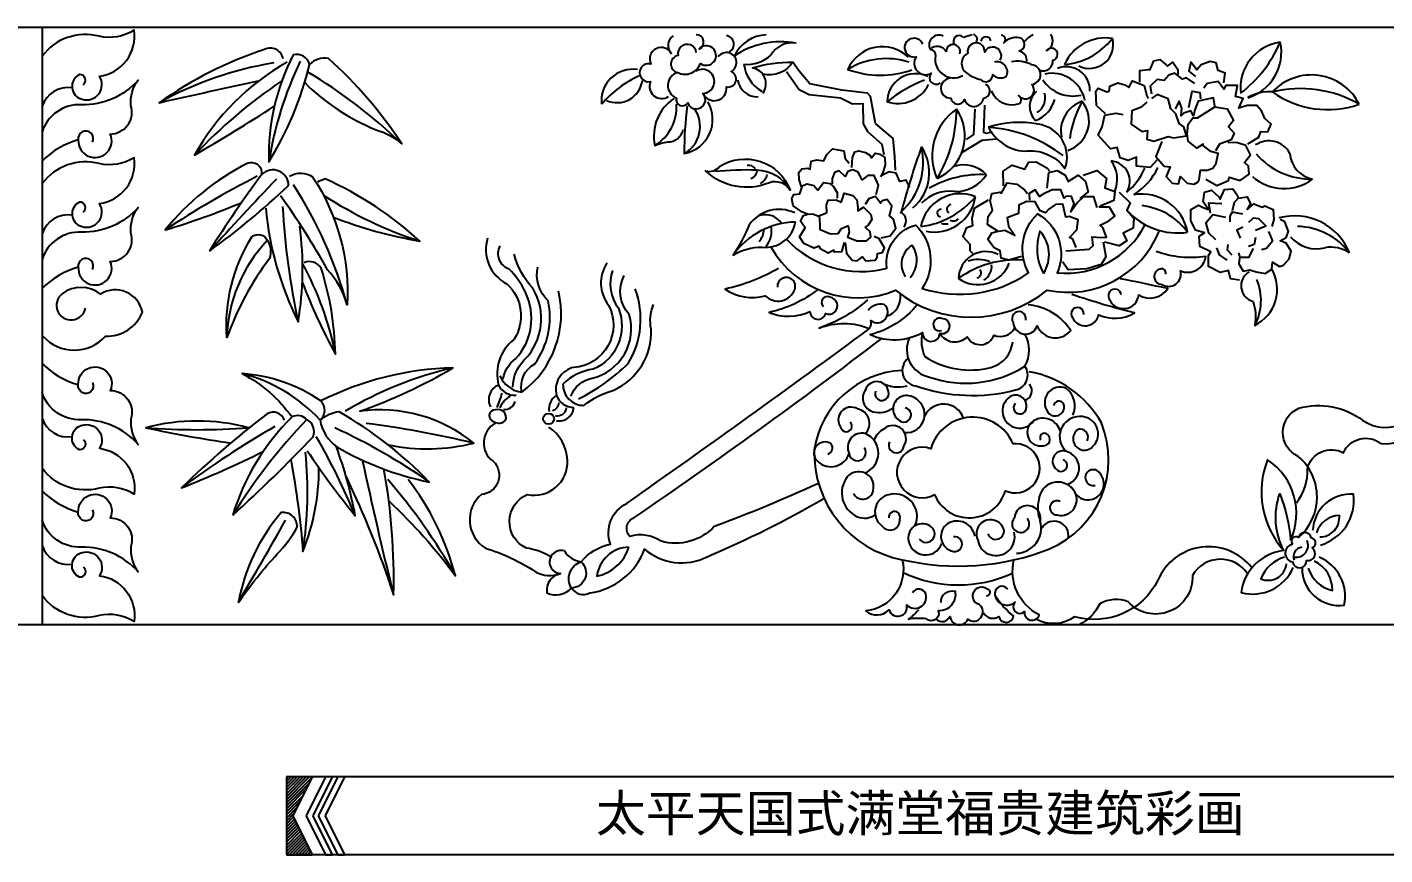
# Model space of a CAD drawing. Extents: x -66030 to 95157, y -13132 to 45879.
# Drawn here: x -44760 to -43625, y 3252 to 3944 of the extents above; entities that cross this region are included whole.
import ezdxf

# ---------------------------------------------------------------- set-up
doc = ezdxf.new("R2010")
doc.units = 0
doc.header["$LTSCALE"] = 100
doc.header["$MEASUREMENT"] = 0
for name, color, linetype in [('3', 11, 'CONTINUOUS'), ('4', 121, 'CONTINUOUS'), ('BH', 21, 'CONTINUOUS'), ('TEXT', 105, 'CONTINUOUS')]:
    doc.layers.add(name, color=color, linetype=linetype)
doc.styles.add('HZ', font='simhei.ttf')

# ---------------------------------------------------------------- blocks, each defined once
blk = doc.blocks.new('A$C7DDB2661')
at = {"layer": '3'}
blk.add_line((455.1, 500), (455.1, 0), dxfattribs=at)
for points in [[(489.5, 451.7, 0.726439), (486.5, 460.3, 0.713328), (488.5, 439.7, 0.694174), (503.1, 459, 0.420898), (532, 497.4, -0.19485), (502.8, 492.4, 0.306131), (455.1, 475.7)], [(1191.6, 485.8, 2.190921), (1186.2, 475.2, 0.798159), (1198.6, 461.4, 0.905235), (1206.1, 453.3, 0.905235)], [(1208.8, 492.4, 0.717922), (1197.7, 481.5, -0.408338), (1202.2, 476.1, 0.634697), (1225.1, 459.6, 0.634697)], [(1289.4, 464.1, 0.559477), (1300.5, 472.4, 1.424688), (1295.2, 480.4, 0.473973), (1298.6, 494.2)], [(656.7, 473.5, 0.499353), (641, 481.3, 0.073608), (553, 436.8, -0.003722), (636.1, 455)], [(981.5, 477.7, 0.991797), (964.2, 469.1, 1.260883), (963.8, 454.5, 0.745141), (979.1, 442.1)], [(1002.2, 478.7, 1.062642), (987, 476.3, 0.830239), (986.7, 462.1, 0.452607), (1005.7, 469.7, 2.316766), (1004.3, 481.5)], [(1007.8, 444.5, 0.853288), (1027.5, 450, 0.905392), (1031.3, 462.8, 1.259553), (1020.6, 475.3)], [(1179.6, 474.9, 0.523546), (1129, 464.7, 0.178467), (1182.6, 464.4, 0.178467)], [(1256.4, 472.5, 1.041138), (1243.4, 479.1, 1.168701), (1229.3, 478.2, 0.608121), (1229.3, 461.1, 0.126971), (1239.8, 456.3, 0.717998), (1250.1, 460.5, 0.349564), (1261.5, 458.7, 0.656005), (1251.6, 470.7)], [(660.1, 470.8, 0.138438), (582.6, 393, 0.011795), (649.2, 433.8, 0.011795)], [(674.7, 453.6, 0.098389), (734.6, 414, -0.11516), (755.9, 402.4, 0.066097), (694.5, 473.8, 0.266978), (678.8, 468.6)], [(1058, 444.8, 0.549978), (1049.3, 465.9, -0.076478), (1082.9, 470.8, -0.330823), (1058, 460.8)], [(1248.9, 446.6, 0.392592), (1272.4, 436.1, 0.5414), (1271.8, 442.7, 1.016888), (1282.9, 452.1, 0.903198), (1282.6, 468.6, 0.168811), (1265.7, 471)], [(497.3, 403.9, 1.386306), (485.4, 405.7, 1.274925), (512.1, 410.6, 0.507448), (529.4, 434.5, -0.186864), (535.5, 455.7, -0.220476), (487.9, 435.1, 0.341415), (455.1, 412.2)], [(986.7, 462.1, 0.721015), (985.6, 440.7, 0.866774), (995, 436.6, 1.221962), (1007.8, 444.5, 1.291451), (1001.9, 463.2, 1.291451)], [(1195.9, 458.7, 0.54812), (1161.8, 437.6, 0.375635), (1196.5, 452.1, 0.375635)], [(1214.8, 457.2, 0.992585), (1215.1, 440.6, 0.756719), (1226.6, 439.4, 0.794956), (1242.5, 440.6, 0.769772), (1244, 452.1, 0.769772)], [(983.5, 440.3, 0.309875), (967.6, 400.9, -0.078515), (978.4, 404, 0.36468), (991.2, 414.4, 0.36468)], [(994.6, 434.1, 0.034497), (992.2, 394.3, 0.521379), (1011.9, 437.6, 0.521379)], [(489.5, 345.1, 0.726439), (486.5, 353.7, 0.713328), (488.5, 333.1, 0.694174), (503.1, 352.4, 0.420898), (532, 390.8, -0.19485), (502.8, 385.8, 0.306131), (455.1, 369.1)], [(639, 377, 0.565943), (626.6, 385.9, 0.106446), (558.1, 330.3, 0.027996), (622.1, 353.4)], [(1017.8, 379.4, -0.035418), (1052.8, 380.6, -0.263352), (1080.6, 363.6, 0.36157), (1063.4, 369.8, -0.29953), (1009.9, 379.9, 0.319843), (1021.5, 383.3, -0.480383), (1080.6, 363.6)], [(662.1, 375.2, -0.301914), (681.3, 374.8, -0.163572), (710.2, 267.7, 0.125732), (693.7, 297, 0.031444), (654.6, 358.8)], [(698.7, 341.1, 0.053122), (771.1, 321, 0.079283), (691.9, 373, 0.023048), (685.3, 370.3)], [(497.3, 297.3, 1.386306), (485.4, 299.1, 1.274925), (512.1, 304, 0.507448), (529.4, 327.9, -0.186864), (535.5, 349.1, -0.220476), (487.9, 328.5, 0.341415), (455.1, 305.6)], [(642.1, 348.5, 0.093315), (669.3, 253.5, 0.074282), (670.6, 333.4)], [(1084.5, 344.6, 0.357664), (1046.4, 334.7, -0.050609), (1033, 309.2, -0.146536), (1057.3, 315.9, 0.405055), (1085.1, 337, 0.405055)], [(1077.6, 322.6, 0.275954), (1161.5, 298.3, -0.379436), (1185.7, 334.4, -0.357609), (1191.2, 281.4, 0.234386), (1280.1, 294.4, -0.337287), (1287.6, 343.9, -0.38227), (1304.1, 294.4, 0.308775), (1377.6, 334.9)], [(1064.6, 316.1, 0.37905), (1168.9, 279.8, 0.355745), (1295.7, 280, 0.366612), (1389.6, 329.9, 0.366612)], [(827.7, 323.4, 0.36441), (843.7, 285.3, -0.36724), (849.8, 238.8, 0.298121), (836.8, 200.6, 0.431706), (830, 182.3)], [(840.7, 205.8, -0.195056), (851, 222.4, 0.311716), (859.3, 278.2, 0.084869), (845.6, 297.6, -0.455745), (838.2, 317)], [(848.9, 198.8, -0.202719), (858.4, 221.5, 0.342616), (865.5, 281.5, -0.117671), (849.8, 310)], [(1181.2, 290.4, 0.350004), (1182.7, 317.4, 0.440758), (1177.2, 291.4)], [(1394.7, 293.3, 0.596024), (1390.1, 297.6, 0.890072), (1391.6, 284.8, 0.698208), (1407.1, 296.1, 0.495059), (1428.4, 308.2, -0.129236), (1386.8, 312.4)], [(672.7, 286.5, 0.033032), (700.4, 226.4, 0.072842), (688.4, 298.4, 0.386363), (674.2, 302.8)], [(837.8, 208.3, 0.261467), (856.4, 194.6, -0.338762), (867.1, 218.2, 0.211992), (878.3, 271.1, -0.26242), (869.6, 299.3)], [(927.6, 302.6, 0.3262), (928.8, 267.4, -0.541214), (899.8, 215.3, 0.431337), (885.3, 191.8, 0.307859), (879.1, 178.5)], [(932.1, 296.4, 0.250846), (937.1, 264.9, -0.404509), (916, 213.7, 0.17166), (890.7, 201.3)], [(1071.1, 298, -0.071213), (1026.3, 280.8, 0.223988), (1059.9, 275.3, 0.546342), (1084.5, 280.4, 1.270198), (1070.1, 282.4)], [(1464.6, 295.4, 0.663012), (1467.8, 270.5, -0.123944), (1469.4, 250.5, 0.435361), (1483.5, 297.5, 0.435361)], [(897.3, 191.3, -0.258219), (915.1, 206.2, 0.426979), (946.2, 259.6, -0.321318), (942, 292.2)], [(1357.6, 276, 1.177524), (1347.3, 273, 0.800769), (1372.2, 276, 0.405677), (1396.5, 281.2, 0.009968), (1356.7, 289.4, 0.009968)], [(455.8, 241.5, 0.450674), (508.1, 241.5, 0.320447), (539, 261.6, 0.523933), (503.9, 276.6, 0.343153), (471.9, 276.9, 1.440465), (491.4, 264.9)], [(856.4, 194.6, 0.298999), (887, 279)], [(903.6, 188.9, 0.079725), (945.3, 218.6, 0.22889), (951.1, 281.1)], [(1104, 280.4, -0.109711), (1063.1, 261.3, 0.214533), (1097.3, 262.2, 0.870857), (1110.4, 260.3, 1.154976), (1113.9, 274, 0.888997), (1108.5, 266.4)], [(1326.2, 259.7, 1.468855), (1316.9, 257, 0.736459), (1338.7, 259.4, 0.252689), (1368.6, 260.9, -0.022346), (1316.3, 276.4)], [(890.7, 201.3, 0.423266), (908.1, 183.5, -0.09788), (933.3, 196.3, 0.304245), (964.4, 247.2, -0.147269), (966.5, 267.8)], [(1145.5, 271.8, -0.100083), (1104.9, 248.2, -0.192313), (1147.2, 247.8, 0.22318), (1148.1, 254.6, 0.989413), (1159.3, 268, 0.294226), (1145.9, 262.9)], [(1187.2, 268, -0.16214), (1147.7, 242.7, 0.23415), (1191.4, 244.5, 0.993756), (1205.9, 244, 1.172179), (1208.3, 255.9, 1.518435), (1207.3, 246.1)], [(1277.8, 254.9, 1.531513), (1267.3, 252.8, 0.824288), (1287.3, 250.1, 0.572667), (1315.4, 246.3, 0.22934), (1279.9, 267.7, 0.22934)], [(905.9, 52.7, -0.171232), (930.4, 67.4, -0.382306), (944.3, 101.7, 0.005916), (1147.2, 247.8, 0.005649)], [(1103.9, 118, -0.017331), (1017.3, 82.1, -0.274809), (972.8, 69.8, 0.223052), (946.7, 73.9, -0.537071), (950, 89.4, 0.013985), (1157.3, 239.5, 0.013094)], [(1180.4, 240.1, 0.486086), (1197.3, 207.2, 0.228243), (1277.1, 216.3, 0.263407), (1277.1, 243.2)], [(1191.4, 244.5, 0.165288), (1193.3, 224.3, 0.207767), (1248.6, 215.2, 0.309376), (1266.9, 236.8)], [(1205.9, 244, 0.496385), (1228.8, 240.9, 0.65414), (1251.2, 242.4, 0.407769), (1268.6, 248.5, 0.366652)], [(1179.5, 222.9, 0.672114), (1185.9, 199.8, 0.147876), (1269.1, 196.4, 0.541661), (1277.1, 216.3, 0.541661)], [(497.3, 202.7, -1.386306), (485.4, 200.9, -1.274925), (512.1, 196, -0.507448), (529.4, 172.1, 0.186864), (535.5, 150.9, 0.220476), (487.9, 171.5, -0.341415), (455.1, 194.4)], [(687.6, 171.2, 0.443674), (688.2, 187.2, 0.135044), (622.5, 210.1, -0.117413), (664.1, 173.8)], [(744.7, 150.4, 0.111489), (816.3, 152, 0.20618), (720.7, 178.6, 0.046817), (798.7, 214.9, 0.110542), (688.2, 187.2)], [(1174.4, 212.8, 0.3589), (1100.9, 146.2, 0.368035), (1174.4, 54.4, 0.152508), (1297.6, 63.5, 0.410628), (1341, 169, 0.224623), (1280.5, 211.7)], [(1152.1, 195.3, 1.199751), (1163.1, 193.3, 0.858497), (1143.6, 196.5, 0.509913), (1150.1, 178.2, 0.239347), (1166.8, 181.5, 0.239347)], [(1317.1, 175.3, 0.352635), (1311.4, 198, 0.703633), (1295.2, 179.7, 1.01931), (1309.4, 185, 0.647928), (1300.9, 183.4, 0.647928)], [(1505.9, 73, 0.461086), (1505.6, 140.8, -0.648714), (1506.1, 181.1, -0.233389), (1559.7, 170.9, 0.605666), (1612.3, 199)], [(1504.1, 102.1, 0.182815), (1513.3, 130.6, -0.492401), (1543.4, 143.9, -0.488035), (1575, 151.5, 0.456509), (1620.5, 197.9, 0.456509)], [(1143.6, 159.9, 0.595433), (1137, 180.6, 0.824111), (1123.2, 164.8, 1.308832), (1130.9, 169.6)], [(1176.5, 160.7, 0.83887), (1184.3, 190, 1.025042), (1172.5, 170.5, 1.220727), (1177, 181.5)], [(1268.8, 185, 1.337191), (1278.2, 181, 0.66528), (1264.4, 190.7, 1.200048), (1284.6, 170.8, 1.200048)], [(627.8, 164.8, 0.130922), (541.9, 164.8, 0.015865), (612.9, 152)], [(657.7, 171.2, 0.47768), (643.3, 176.5, 0.02941), (571.8, 114.6, 0.021288), (640.1, 145)], [(1306.5, 162.3, 0.476817), (1284.6, 170.8, 0.853162), (1292.7, 149.8, 0.96447), (1293.2, 160.3, 0.580669), (1290.3, 154.6)], [(1329.2, 153.8, 0.631097), (1321.5, 163.5, 1.116365), (1333.7, 149, 0.706487), (1322.8, 174.1, 0.69497), (1311.8, 144.9, 0.69497)], [(489.5, 154.9, -0.726439), (486.5, 146.3, -0.713328), (488.5, 166.9, -0.694174), (503.1, 147.6, -0.420898), (532, 109.2, 0.19485), (502.8, 114.2, -0.306131), (455.1, 130.9)], [(834, 168.6, 0.550523), (832.3, 136.8, -0.650848), (822.5, 109, 0.506241), (825.8, 64.1, -0.070136), (867.5, 44.5, 0.235872), (888.7, 42.9, 0.398372), (877.3, 26.6, 0.328664), (897.7, 30.6, -0.475591), (905.9, 52.7, -0.67022), (897.7, 30.6, 0.384228), (913.2, 26.6, 0.276949), (959, 63.3, 0.30252), (1011.2, 56.8, 0.031805), (1108.8, 105.7)], [(880.5, 56.8, 0.101806), (860.1, 64.1, -0.64781), (860.9, 109, 0.497463), (894.4, 137.6, 0.243404), (878.9, 165.3)], [(1143.1, 126.9, 0.674432), (1143.6, 159.9, 0.64414), (1130.1, 143.2, 1.278951), (1142.7, 148.1, 1.278951)], [(1163.9, 153, 1.203594), (1175.7, 149.3, 0.877249), (1159.4, 164, 0.178876), (1150.9, 154.6)], [(676.9, 145.6, 0.024789), (717, 91.2, 0.043599), (701, 149.3, 0.043599)], [(1112.2, 142.8, 0.54459), (1115, 151.3, 0.962661), (1104, 136.3, 0.537974), (1130.1, 143.2, 0.537974)], [(663.2, 138.1, -0.025029), (673.2, 61.3, 0.097601), (686.6, 131.4, 0.094307)], [(1313.4, 117.8, 0.721343), (1311.8, 144.9, 0.908414), (1304.5, 129.1, 1.148012), (1309, 138)], [(709, 124.2, -0.033), (749, 25, 0.051321), (741, 130.1, 0.051321)], [(1133.6, 109.8, 0.778914), (1150.4, 113.9, 0.750635), (1128.4, 123.6, 0.489458), (1137.1, 90.4)], [(1319.5, 109.3, 1.012796), (1339.8, 126.7, 1.922456), (1335.7, 116.6, 1.922456)], [(745.3, 103.4, -0.043546), (800.8, 41, 0.097903), (761.3, 121.6, 0.097903)], [(1306.5, 103.2, 1.281466), (1304.1, 91.8, 0.715382), (1317.5, 112.9, 0.699371), (1288.7, 104.4, 0.161587), (1289.9, 86.6)], [(497.3, 96.1, -1.386306), (485.4, 94.3, -1.274925), (512.1, 89.4, -0.507448), (529.4, 65.5, 0.186864), (535.5, 44.3, 0.220476), (487.9, 64.9, -0.341415), (455.1, 87.8)], [(1185.1, 82.7, 0.666009), (1161.6, 108.3, 0.602911), (1157.5, 82.7, 0.783661), (1172.4, 88.4, 1.261618), (1163.2, 89.4)], [(1524.2, 66.6, 0.368479), (1551.9, 109.1, 0.427781), (1517.9, 79.1)], [(1270, 59.8, 0.489282), (1289.9, 86.6, 1.074577), (1268.4, 89.4, 2.277396), (1279, 89)], [(1523.6, 73.4, 0.444946), (1540, 91.5, 0.308761), (1520.8, 76.8)], [(1188.7, 71.5, 1.120268), (1198.9, 81.7, 0.670053), (1179.5, 71.5, 0.80473), (1207.6, 68)], [(1235.2, 74.1, 0.520212), (1212.7, 84.8, 0.676854), (1217.3, 61.3, 1.173921), (1217.3, 73.6)], [(1246.1, 76, 1.091746), (1258.7, 81.7, 0.973172), (1237.6, 70.8, 1.048009), (1268, 77.3)], [(1500.9, 67.3, 0.833354), (1500.8, 52.6, 0.936413), (1512.6, 53.7, 0.806099), (1517.4, 64.3, 0.772093), (1516.5, 72.6, 0.798157), (1505.9, 73, 0.89849), (1501.1, 67.4)], [(489.5, 48.3, -0.726439), (486.5, 39.7, -0.713328), (488.5, 60.3, -0.694174), (503.1, 41, -0.420898), (532, 2.6, 0.19485), (502.8, 7.6, -0.306131), (455.1, 24.3)], [(1467, 47.4, 0.573413), (1388.3, 37.2, -0.360839), (1318.6, 6.7, -0.303355), (1285.8, 5)], [(1493.6, 62.1, 0.344007), (1457.9, 27, 0.376401), (1501.5, 48, 0.376401)], [(1174.4, 54.4, -0.45594), (1144, 11.5, 0.385428), (1163.4, 12.4, 0.964253), (1178.2, 16.5, 0.765213), (1194.3, 25.5, 0.64216), (1183.1, 26.8)], [(1262.7, 29.7, 0.816437), (1252, 24.7, 0.58043), (1268.9, 18.9, 1), (1276.7, 11.1, 0.939637), (1289.1, 8.2, -0.347648), (1267.9, 54.3)], [(1463.3, 42.5, 0.558361), (1417.2, 41.2, -0.702978), (1363.4, 19.1, 0.234672), (1339.6, 17.4, -0.170009), (1322.5, 0, -0.170009)], [(1494.2, 56.5, 0.229568), (1474.3, 38.4, 0.503239), (1495.8, 50.8, 0.503239)], [(1508.9, 47.4, 0.458636), (1544, 16.3, 0.363821), (1523, 56.5, 0.363821)], [(1514, 47.4, 0.273498), (1534.3, 28.7, 0.290356), (1519.1, 53.1)], [(1207, 18.5, -0.527116), (1218.6, 28, -0.482374), (1204.6, 11.5, -0.794312), (1194.7, 4.9, 0.081928), (1179.8, 4.5, 0.062643), (1188.1, 12.8, 0.062643)], [(1202.9, 4.5, 0.507404), (1214.5, 7, 0.777208), (1229.3, 4.5, 0.997525), (1238.8, 16.9, -1.197081), (1245.4, 30.1, -0.855133), (1244.6, 23.9)], [(1242.5, 9.9, 0.45306), (1255.3, 7, 0.853079), (1267.6, 7.4, -0.097557), (1252, 24.7)]]:
    blk.add_lwpolyline(points, format="xyb", dxfattribs=at)
for points in [[(665, 476.8, 0.124779), (644.7, 387.4, 0.079095), (678.8, 468.6, 0.423246)], [(1246.6, 416.2, 0.259079), (1276.5, 396.2, -0.279435), (1310.5, 381.8, 0.487081), (1288, 418.7, 0.131591)], [(595, 312.6, 0.033155), (661.3, 367.6, 0.647952), (639, 377, 0.018278)], [(1292.6, 293.9, 0.341802), (1289.6, 329.4, 0.212798)], [(645.3, 306.4, 0.078235), (609.7, 240.2, -0.160215), (630.6, 324.6, -0.512132), (643.5, 321.5, -0.227018)], [(614.5, 91.7, 0.020539), (681.7, 157.3, 0.389716), (676.4, 171.7, 0.344764), (664.1, 173.8, 0.124287)], [(701.5, 148.8, 0.081528), (778.9, 119.4, 0.071248), (703.6, 178.1, 0.140746), (687.6, 171.2, 0.194494)], [(833.2, 169.8, 0.359745), (842.7, 171.1, 0.612736), (834.4, 179.8, 0.95528)], [(1201.5, 108.9, 0.710169), (1260.7, 112.1, 1.287907), (1267.2, 151.4, 0.703491), (1198.3, 147.3, 1.554165)], [(1499.2, 70.6, 0.370971), (1480, 137.9, 0.285683), (1493.6, 62.1, -0.208591), (1490.2, 109.6, -0.077938)], [(619.3, 18.6, -0.033871), (651.8, 59.2, 0.063665), (668.4, 81.6, 0.472806), (655.1, 93.8, 0.133988)]]:
    blk.add_lwpolyline(points, format="xyb", close=True, dxfattribs=at)
for points in [[(1168.8, 380.3), (1168.2, 391.8), (1167, 406.9), (1152.1, 419.5), (1147.8, 441.9), (1145.3, 444.7), (1123.8, 447.3), (1097.1, 452.7), (1088.3, 463.3), (1082.9, 470.8)], [(1373.1, 453.9), (1373.1, 463.7), (1380.1, 464.7), (1381.7, 464.7), (1385, 471.8), (1389.9, 472.9), (1395.3, 468.5), (1396.4, 467.4), (1400.7, 470.7), (1405, 464.7), (1405, 460.4)], [(1443.4, 453.4), (1444.5, 461.5), (1438.6, 463.7), (1437, 470.2), (1432.1, 471.2), (1424.5, 468.5), (1420.7, 464.2), (1415.8, 470.7), (1414.2, 463.1), (1419.6, 458.8)], [(1077.6, 463), (1088.3, 447.9), (1096.6, 443.6), (1122.9, 441), (1132.9, 435.8), (1141.5, 436.1), (1141.8, 419), (1145.5, 412.7), (1157.3, 402.1), (1159, 393.5)], [(1344.4, 427.4), (1336.8, 434.5), (1336.3, 446.4), (1338.4, 449.1), (1345.5, 445.8), (1347.6, 446.4), (1348.2, 450.7), (1354.7, 453.4), (1360.6, 451.8), (1363.9, 449.6), (1367.1, 455), (1376.9, 451.2), (1379, 442.6), (1380.1, 440.4)], [(1419.1, 452.8), (1412.1, 457.7), (1408.8, 456.6), (1402.3, 461.5), (1397.4, 459.9), (1393.6, 455.5), (1387.7, 456.1), (1381.7, 450.7), (1382.8, 444.2)], [(1463.5, 402.5), (1472.7, 408), (1474.3, 412.8), (1480.3, 412.3), (1483, 418.8), (1477.6, 423.6), (1474.8, 430.1), (1471.1, 434.5), (1462.9, 434.5), (1455.9, 432.3), (1459.7, 440.4), (1453.2, 442), (1454.8, 451.2), (1445.1, 451.2), (1443.4, 448), (1438.6, 454.5), (1429.4, 452.8), (1426.7, 449.1)], [(1379, 437.2), (1373.6, 432.8), (1366.6, 430.1), (1366, 418.8), (1374.7, 412.8), (1379.6, 413.4), (1379, 406.3), (1385, 404.7), (1396.9, 408.5), (1401.2, 407.4), (1412.1, 409), (1409.9, 416.6), (1406.1, 419.3), (1403.4, 427.4), (1399.1, 431.7), (1396.9, 439.9), (1387.7, 443.6), (1382.8, 440.4)], [(1414.2, 432.8), (1416.9, 446.4), (1423.4, 445.3), (1424, 439.9)], [(1243.3, 434.6), (1242.5, 412.1), (1245, 411.3), (1249.9, 412.5)], [(1391.5, 404.2), (1386.6, 391.7), (1393.6, 383.6), (1398.5, 383.1), (1395.3, 375), (1400.1, 369.6), (1405.6, 369), (1407.2, 375), (1412.6, 369.6), (1418.5, 368.5), (1421.8, 370.6), (1422.9, 372.3), (1424, 380.4), (1429.4, 380.4), (1434.2, 382), (1437, 386.3), (1438.6, 394.4), (1432.6, 396.1), (1426.1, 400.9), (1426.1, 402), (1420.7, 398.8), (1413.7, 404.7), (1412.6, 410.7), (1413.7, 418.8), (1417.5, 424.2), (1421.3, 424.2), (1435.9, 433.4), (1446.2, 431.7), (1451.6, 422), (1447.2, 416.6), (1452.1, 411.2), (1449.4, 405.8), (1439.7, 402), (1436.4, 396.6)], [(1435.9, 433.9), (1434.8, 440.9), (1421.8, 438.2), (1419.1, 430.7), (1418, 425.8), (1415.8, 430.1), (1409.9, 428), (1407.7, 425.8), (1408.3, 432.3), (1406.1, 438.2), (1402.8, 431.7)], [(1228.2, 406), (1234.3, 410.1), (1235.5, 431.4)], [(1387.7, 389), (1381.7, 382.5), (1370.4, 383.6), (1370.4, 391.2), (1363.3, 388.5), (1356.8, 390.6), (1354.1, 399.3), (1348.7, 398.2), (1338.4, 409.6), (1341.7, 416.6), (1343.8, 426.3), (1353, 428), (1359, 426.9)], [(1090.2, 366.3), (1088.3, 372.5), (1088, 378.3), (1090.5, 381.4), (1095.5, 381.9), (1097.5, 381.1), (1098.3, 387.8), (1103.1, 388.9), (1108.9, 388.1), (1111.4, 393.4), (1116.2, 398.1), (1125.7, 396.4), (1126.8, 390), (1130.1, 386.1)], [(1253.2, 406.4), (1240.9, 405.2), (1224.1, 394.9)], [(1428.3, 372.8), (1437.5, 367.4), (1447.2, 371.7), (1447.8, 374.4), (1457, 371.7), (1464.6, 377.1), (1464, 383.6), (1460.8, 386.9), (1465.6, 393.3), (1461.9, 400.9), (1454.8, 403.1), (1446.7, 403.6)], [(1132.4, 382.5), (1132.9, 390.9), (1134.9, 395.6), (1138.2, 396.4), (1143.8, 395), (1147.4, 392.8), (1148.8, 390.6), (1151.9, 394.5), (1155.8, 393.6), (1160, 390.9), (1160.2, 384.4), (1158.3, 378.3), (1156.3, 374.7)], [(1259.2, 367.3), (1258.8, 379.4), (1266.4, 384.6), (1277.1, 381.1), (1280.2, 387), (1286.4, 387.3), (1295.4, 382.2), (1297.5, 379.7)], [(1152.7, 359.9), (1154.7, 367.7), (1151, 375.8), (1145.7, 375.8), (1141, 372.2), (1137.7, 378.6), (1133.2, 380.5), (1129, 379.1), (1126.8, 375), (1121.8, 379.7), (1117.9, 378.3), (1115.9, 373.3), (1115.9, 368.8)], [(1180.9, 365.8), (1177.8, 371.9), (1172.5, 370.8), (1169.5, 377.8), (1163.6, 378.9), (1156.9, 375.5)], [(1295.7, 365.3), (1297.1, 378.4), (1304, 380.1), (1310.6, 376.3), (1313.3, 370.8), (1321.6, 376.3), (1327.8, 370.8), (1329.9, 362.2), (1323, 356.7)], [(1325.7, 376.3), (1337.1, 380.1), (1345.4, 373.5), (1344, 365.6), (1352.3, 362.5), (1351.3, 354.9), (1339.9, 350.1)], [(1125.9, 319.8), (1123.7, 312), (1117.9, 311.7), (1117.3, 313.4), (1112.6, 310.9), (1106.4, 314.2), (1105, 316.7), (1100.6, 315.1), (1092.2, 319), (1088.6, 324.5), (1093.3, 332.1), (1089.4, 337.6), (1091.9, 342.4), (1095.3, 343.5), (1090.5, 345.4), (1083.3, 350.4), (1082.2, 356.6), (1083.8, 359.9), (1088.9, 360.5), (1091.1, 367.2), (1094.7, 368.8), (1100.6, 367.4), (1103.9, 363.5), (1108.7, 370), (1114, 369.1), (1116.7, 366.9), (1120.1, 361.6), (1120.1, 356.9)], [(1274.3, 308.1), (1263.6, 304.9), (1257.1, 306.7), (1256.4, 312.9), (1251.2, 315.3), (1246.1, 322.2), (1249.5, 328), (1254.3, 329.4), (1245.7, 334.9), (1246.4, 341.5), (1249.9, 347), (1248.1, 354.6), (1249.5, 360.8), (1256.1, 361.8), (1257.4, 361.1), (1262.3, 369.7), (1270.2, 368.7), (1276.8, 363.9), (1279.2, 360.8)], [(1337.5, 349.1), (1334.7, 358), (1326.1, 358), (1320.9, 353.2), (1315.4, 345.6), (1318.2, 352.2), (1316.1, 358.4), (1311.6, 358.7), (1309.9, 357), (1307.1, 363.9), (1299.9, 363.9), (1292.3, 360.4), (1289.2, 358.4), (1285.7, 363.9), (1280.6, 360.8), (1280.9, 355.3)], [(1456.4, 288.3), (1448.9, 289.4), (1447.2, 296.5), (1440.2, 294.8), (1430.5, 299.7), (1430.5, 308.9), (1432.6, 312.1), (1423.4, 316.5), (1422.9, 325.1), (1427.2, 327.8), (1419.6, 330), (1415.9, 338.1), (1415.9, 347.3), (1422.3, 351.1), (1426.7, 348.9), (1430.5, 347.3), (1426.1, 353.8), (1427.2, 361.9), (1433.2, 363.5), (1439.1, 358.1), (1440.2, 356), (1444, 364.1), (1451, 364.6), (1454.8, 359.2), (1455.4, 357), (1462.9, 358.1), (1465.7, 352.2), (1462.9, 347.3), (1468.4, 352.2), (1475.4, 349.5), (1477.6, 350.5), (1484.6, 347.3), (1485.1, 339.2), (1483.5, 333.2)], [(1129.6, 333.7), (1123.2, 330.9), (1120.6, 327), (1114.5, 326.8), (1105.9, 330.4), (1105.9, 334.8), (1105.6, 338.2), (1105.3, 342.4), (1109.8, 344), (1111.4, 344.9), (1111.2, 351.3), (1112.6, 355.2), (1119.3, 355.5), (1123.4, 353.5), (1124.8, 357.1), (1125.9, 361), (1133.2, 359.1), (1136.5, 355.5), (1137.4, 349.1), (1137.4, 346.3), (1142.1, 349.3), (1148.3, 343.2), (1149.1, 339), (1146, 334.3), (1143.5, 332.6), (1147.4, 329), (1148, 324.3), (1144.1, 320.9), (1136.5, 320.9), (1129, 324), (1130.4, 328.7), (1129.6, 333.7)], [(1156.9, 323.7), (1164.4, 325.4), (1169.2, 331.8), (1167.2, 339.3), (1163.9, 342.1), (1165.8, 350.2), (1161.9, 355.7), (1157.7, 354.6), (1156.3, 352.7), (1152.2, 358.3), (1146.6, 356.3), (1143.5, 351.6)], [(1246.4, 355.3), (1234.7, 348.4), (1232.6, 339.8), (1233.3, 333.9), (1227.8, 331.8), (1225, 324.9), (1230.9, 318.4), (1230.9, 313.2), (1233.3, 310.8)], [(1319.9, 315.6), (1317.1, 322.5), (1314.4, 323.9), (1320.6, 330.5), (1321.6, 338.7), (1314, 341.5), (1311.3, 341.1), (1308.8, 351.8), (1302.6, 351.5), (1297.1, 347.7), (1294.4, 344.6), (1289.9, 346.3), (1285.7, 353.9), (1278.5, 354.2), (1271.9, 351.1), (1271.6, 344.2), (1267.1, 342.5), (1262.3, 340.5), (1263.3, 333.6), (1268.5, 325.6), (1260.2, 329.8), (1253.6, 328.7)], [(1355.8, 361.8), (1365.1, 352.9), (1362.3, 347), (1368.2, 340.1), (1367.5, 331.8), (1359.2, 327.7), (1362.3, 321.1), (1355.8, 317), (1344, 320.1)], [(1441.8, 352.2), (1430.5, 352.7), (1432.1, 344.6)], [(1455.9, 357.6), (1452.1, 353.3), (1450.5, 346.2)], [(1105.9, 341), (1099.7, 343.5), (1095.8, 343.2)], [(1311.3, 312.9), (1330.9, 314.3), (1334, 317.4), (1333.3, 324.6), (1340.9, 323.9), (1345.4, 324.3), (1342.3, 332.5), (1339.9, 334.2), (1347.1, 338), (1352.3, 341.8), (1347.8, 349.4), (1338.9, 349.4)], [(1445.1, 340.8), (1434.3, 343), (1428.3, 335.9), (1430.5, 327.8), (1436.4, 322.4)], [(1459.2, 343.5), (1450.5, 345.1), (1448.3, 341.9), (1448.3, 337)], [(1459.2, 332.7), (1454.3, 330), (1457, 323.5)], [(1456.4, 306.7), (1455.9, 301.9), (1459.7, 295.9), (1465.1, 297), (1470.5, 295.4), (1478.1, 293.8), (1483.5, 297.5), (1484.1, 303.5), (1490, 299.7), (1493.3, 300.8), (1498.1, 306.2), (1499.8, 312.7), (1495.4, 319.2), (1490.6, 321.3), (1495.4, 324), (1497.6, 328.9), (1494.3, 337), (1490.6, 339.2)], [(1470, 330), (1478.6, 333.8), (1472.7, 339.7), (1467.8, 340.3), (1464, 336.5)], [(1126.8, 319.8), (1127.9, 310.9), (1132.6, 305), (1136.8, 304.5), (1141.3, 307.8), (1144.1, 304.5), (1151.9, 305), (1153.6, 307.5), (1153.8, 310.6), (1158, 311.4), (1159.7, 315.3), (1155.2, 322.9), (1151, 324.8)], [(1342.6, 320.5), (1344.7, 307.7), (1340.9, 301.5), (1328.8, 297.7), (1313.3, 297), (1308.5, 303.6)], [(1446.7, 318.1), (1446.2, 313.8), (1450, 309.4)], [(1470, 324), (1468.9, 318.1), (1464, 316.5)], [(1480.8, 328.9), (1484.1, 320.8), (1479.2, 314.9), (1474.9, 313.8)], [(1446.2, 305.1), (1439.7, 309.4), (1437.5, 315.4)], [(1467.8, 314.9), (1464, 307.3), (1457, 307.3), (1455.9, 311.1)]]:
    blk.add_lwpolyline(points, dxfattribs=at)
blk.add_circle((878.7, 172.3), 4.55, dxfattribs=at)
for centre, radius, start, end in [((988.5, 484.7), 9.9, 124.3434, 225.259), ((1002.2, 487.4), 6.24, 289.9013, 89.5699), ((1026.4, 485.8), 7.23, 298.946, 81.4219), ((1061.9, 462.8), 30.8, 92.2294, 154.7618), ((1222.1, 488), 4.97, 48.635, 211.3774), ((-266221.9, 803532), 846405.5, 288.4200126, 288.4205283), ((1232.6, 489.7), 4.43, 331.0789, 70.6626), ((1244.4, 487.6), 4.28, 11.9364, 172.1511), ((1257.1, 489.7), 3.63, 304.2859, 86.2496), ((1269.9, 476.7), 14.7, 80.4195, 137.2003), ((1271.1, 485.6), 5.67, 279.2775, 77.6231), ((1292.7, 474.7), 20.8, 115.2786, 141.1828), ((1344.4, 453.5), 37.5, 80.9269, 155.8429), ((1305.1, 526.1), 57.5, 275.0109, 321.7589), ((1331, 485.5), 20, 243.4318, 14.6457), ((1073, 417.9), 69.9, 79.622, 123.8645), ((1082.6, 465.8), 21.1, 81.7331, 149.0829), ((1203.6, 475.2), 8.68, 28.9751, 133.3561), ((1217.1, 479.6), 5.89, 340.8766, 181.193), ((1270.7, 472.3), 7.86, 348.3397, 79.9346), ((1496, 449.1), 38.7, 98.0825, 186.5231), ((1391.9, 529.5), 107.2, 307.7177, 336.8879), ((1451.7, 478.9), 39.8, 287.2236, 12.3871), ((695.5, 181.3), 292.5, 99.1701, 119.1404), ((944.9, 340.1), 303.8, 154.3649, 171.0445), ((1045.3, 496.5), 27.6, 263.2134, 314.1551), ((1071.6, 472.3), 29.7, 186.2077, 241.2172), ((1161.2, 411.8), 61.9, 72.112, 121.2964), ((1311.8, 447.3), 19.6, 357.8431, 112.4521), ((890, 105.6), 420.8, 123.8447, 136.9215), ((455.4, 90.1), 433.4, 46.1009, 59.2137), ((949.1, 438.5), 26.3, 81.3858, 186.5555), ((994.3, 374.1), 94.1, 114.5919, 139.2981), ((935.7, 458.5), 21.7, 246.7014, 352.0349), ((1053.2, 458.2), 16.5, 187.9701, 272.2371), ((1236, 345.1), 118.6, 111.1965, 128.7247), ((1317.1, 472.4), 30, 213.3171, 283.367), ((1299.6, 433.2), 28.2, 11.2409, 102.0711), ((1516.7, 415.2), 44.8, 27.012, 136.8611), ((476.8, 426.7), 22.8, 81.4109, 161.9116), ((1297.2, 433.7), 16.2, 129.9999, 226.1139), ((1279.9, 440.6), 14.1, 301.1142, 17.7418), ((1481.3, 411.6), 34.4, 85.3942, 121.233), ((1507.4, 349.3), 99.3, 60.2847, 103.5884), ((1530.2, 510.5), 79.5, 234.501, 289.3721), ((948, 433.1), 37.7, 301.3497, 3.6616), ((979.5, 416.9), 25.9, 299.3815, 34.6887), ((1277, 446.1), 25.8, 290.2827, 345.2542), ((1333.4, 413.1), 26.3, 109.0327, 191.098), ((1304.8, 421.5), 25.9, 288.399, 39.2306), ((1401.7, 395.4), 87.8, 151.0313, 172.5228), ((1246.7, 392.5), 47.3, 124.6243, 204.0261), ((1107.3, 431.7), 112.6, 328.7694, 359.881), ((1187.6, 409.1), 39.2, 293.9743, 34.6761), ((1238.8, 302.1), 114.4, 52.1931, 86.0678), ((503.6, 340.1), 68.1, 105.5132, 135.4385), ((1136.4, 386.9), 55.6, 312.0137, 13.5118), ((1882.7, 155.4), 734.1, 160.5421, 164.9835), ((1158.5, 378.3), 38.6, 310.2126, 34.0263), ((1481.2, 385.2), 19.7, 27.8095, 124.6498), ((1347.6, 370.9), 17.2, 328.7711, 84.3979), ((1328.5, 372.6), 25.8, 337.0888, 36.5728), ((1517, 434.6), 61.8, 221.1872, 270.558), ((1522.3, 396), 23.7, 183.7967, 258.6233), ((981.7, -307.5), 765.7, 116.923, 123.5887), ((1046.2, 377.5), 6.89, 36.0075, 101.1302), ((1045.3, 380.6), 7.78, 289.097, 353.0006), ((1050.3, 379.7), 11.8, 297.6928, 344.94), ((1240.3, 290), 86.7, 86.9315, 119.8902), ((1225.7, 358.4), 26.4, 43.4267, 108.7613), ((1218.6, 394), 31.6, 269.4225, 326.4392), ((1330.3, 401.9), 51.1, 308.6544, 337.065), ((1339.9, 404.9), 53.2, 302.0757, 335.119), ((1493.8, 405), 40.1, 228.5779, 306.5006), ((3318.6, -2156.7), 3676.2, 136.5196, 137.8035), ((357.7, 170.3), 365.7, 15.4505, 32.7457), ((874.8, 642.6), 337.9, 236.9225, 252.1227), ((1222.9, 327.1), 33.5, 67.6948, 169.6761), ((1180.5, 404.7), 72.2, 277.5482, 319.8227), ((1214, 330.3), 32.4, 82.4091, 136.4404), ((1201.3, 363.4), 34.8, 258.5399, 351.1958), ((1374.8, 321.5), 38.9, 10.3356, 99.8187), ((476.8, 320.1), 22.8, 81.4109, 161.9116), ((1266.9, 382.9), 611.5, 183.0913, 192.214), ((1060.2, 327.7), 15.4, 31.2319, 108.0237), ((1170.5, 338), 7.3, 317.2377, 73.297), ((1207, 344.5), 3.3, 92.1932, 258.2716), ((1215.7, 347.7), 3.93, 99.7843, 234.2049), ((1405, 385), 57.2, 221.7063, 278.186), ((1368.2, 295.2), 55.9, 36.5191, 82.807), ((1502.6, 292.7), 49.4, 21.9215, 105.4085), ((1086, 272.6), 64.3, 90.7556, 145.3854), ((1042.7, 331.5), 16.2, 318.0693, 358.2235), ((1043.2, 329.7), 22, 322.1629, 9.7354), ((1211.7, 351.9), 16.6, 254.8399, 273.7486), ((1217.3, 343.6), 5.8, 240.6779, 316.7997), ((1503.8, 277.3), 56, 37.1356, 88.6336), ((731.7, 237.1), 122.1, 136.2971, 178.562), ((1520.7, 342.2), 27.7, 219.3253, 285.1352), ((1244.4, 289.4), 22.8, 63.1257, 179.1091), ((1532.8, 287.6), 28.3, 56.3367, 99.9057), ((503.6, 233.5), 68.1, 105.5132, 135.4385), ((436.5, 173.8), 269.1, 11.2777, 28.5289), ((1269.5, 222.7), 82.5, 86.1397, 125.5301), ((1237.9, 312.3), 27.8, 233.9153, 339.5417), ((1237.6, 279.4), 26.2, 67.057, 108.7045), ((1235.7, 294.6), 4.69, 287.0656, 36.0356), ((1236, 299.9), 13.3, 300.0494, 5.5489), ((1428.3, 271.5), 46.2, 332.9923, 22.1645), ((1156.1, 274.2), 17, 291.0609, 8.3369), ((503.6, 266.5), 68.1, 224.5615, 254.4868), ((588.8, 79.9), 134.5, 42.7435, 75.5101), ((873.9, -102.6), 326.3, 103.3323, 120.4704), ((740.5, 221.4), 103.1, 337.4317, 344.4868), ((849.9, 206.3), 14.2, 203.4958, 276.2144), ((1171.5, 229.2), 30.3, 241.4113, 283.5538), ((1274.6, 195.8), 8.34, 286.2052, 40.051), ((857.6, 172.8), 21.6, 120.9939, 156.5859), ((842, 189), 8.9, 264.186, 345.4173), ((880.6, 186), 6.86, 282.4323, 359.3324), ((899.6, 197), 15.2, 200.3123, 270.8551), ((887.6, 182.7), 12.2, 259.2872, 355.961), ((1209.1, 167), 17.6, 19.3961, 154.9208), ((476.8, 179.9), 22.8, 198.0884, 278.5891), ((1040.2, -173.8), 501.7, 136.4729, 148.048), ((885.8, 182.7), 7.96, 261.0197, 350.9889), ((584.8, 741.1), 577.9, 265.735, 274.265), ((1056.6, -538.4), 813.3, 120.017, 126.5909), ((480.1, -309.8), 523, 55.1546, 65.1478), ((616.2, -685.1), 860.6, 76.5594, 82.6692), ((225.9, -109.5), 530.5, 22.2289, 30.1981), ((362.2, 110.9), 314.9, 350.9355, 6.1244), ((4086.4, 856.6), 3439.4, 192.0582, 193.9919), ((349.8, -215.7), 519, 29.6493, 40.5332), ((503.6, 159.9), 68.1, 224.5615, 254.4868), ((1143.1, 105), 15.8, 247.7607, 304.0415), ((-2863.7, 2064), 4039.1, 329.5757, 330.7013), ((1301.4, 74.5), 12.1, 349.4776, 148.0134), ((1503.9, 66.4), 10, 260.5176, 24.7366), ((476.8, 73.3), 22.8, 198.0884, 278.5891), ((889.1, 52.5), 9.61, 72.8202, 267.4317), ((908.1, 71.4), 18.8, 211.0864, 263.1475), ((946.7, 36.9), 28, 91.7187, 172.7803), ((911.3, 76), 36.3, 282.173, 342.3259), ((1509.4, 57), 7.84, 95.1458, 203.4567), ((1221.5, 142), 108.7, 244.8484, 294.5968)]:
    blk.add_arc(centre, radius, start, end, dxfattribs=at)
at = {"layer": '4'}
blk.add_lwpolyline([(2420, 0), (0, 0), (0, 500), (2420, 500)], close=True, dxfattribs=at)
blk = doc.blocks.new('A$C67C823C9')
at = {"layer": '3'}
for p, q in [((0, 65.3), (0, 0)), ((1101.2, 65.3), (0, 65.3)), ((21.6, 65.3), (5.3, 32.6)), ((32.8, 65.3), (16.5, 32.6)), ((38.4, 65.3), (22.1, 32.6)), ((43, 65.3), (26.7, 32.6)), ((48.6, 65.3), (32.3, 32.6)), ((1052.6, 65.3), (1068.9, 32.6)), ((1058.2, 65.3), (1052.6, 65.3)), ((1058.2, 65.3), (1074.5, 32.6)), ((1062.8, 65.3), (1079.1, 32.6)), ((1068.4, 65.3), (1062.8, 65.3)), ((1068.4, 65.3), (1084.7, 32.6)), ((1079.6, 65.3), (1095.9, 32.6)), ((1101.2, 65.3), (1079.6, 65.3)), ((1101.2, 65.3), (1101.2, 0)), ((5.3, 32.6), (21.6, 0)), ((16.5, 32.6), (32.8, 0)), ((22.1, 32.6), (38.4, 0)), ((26.7, 32.6), (43, 0)), ((32.3, 32.6), (48.6, 0)), ((1068.9, 32.6), (1052.6, 0)), ((1074.5, 32.6), (1058.2, 0)), ((1079.1, 32.6), (1062.8, 0)), ((1084.7, 32.6), (1068.4, 0)), ((1095.9, 32.6), (1079.6, 0)), ((0, 0), (21.6, 0)), ((1101.2, 0), (0, 0)), ((32.8, 0), (38.4, 0)), ((43, 0), (48.6, 0)), ((1058.2, 0), (1052.6, 0)), ((1068.4, 0), (1062.8, 0)), ((1101.2, 0), (1079.6, 0))]:
    blk.add_line(p, q, dxfattribs=at)
at = {"layer": 'BH'}
for p, q in [((0, 61.4), (3.9, 65.3)), ((0, 46.1), (19.1, 65.3)), ((0, 48.7), (16.6, 65.3)), ((0, 51.2), (14, 65.3)), ((0, 53.8), (11.5, 65.3)), ((0, 56.3), (9, 65.3)), ((0, 58.8), (6.4, 65.3)), ((0, 63.9), (1.3, 65.3)), ((0, 43.6), (21.5, 65.1)), ((0, 41), (19, 60)), ((1080, 64.6), (1080.6, 65.3)), ((1080.8, 62.9), (1083.2, 65.3)), ((1081.7, 61.2), (1085.7, 65.3)), ((1082.5, 59.5), (1088.3, 65.3)), ((1083.3, 57.8), (1090.8, 65.3)), ((1084.2, 56.1), (1093.4, 65.3)), ((1085, 54.4), (1095.9, 65.3)), ((1085.9, 52.7), (1098.4, 65.3)), ((1086.7, 51), (1101, 65.3)), ((1087.6, 49.3), (1101.2, 62.9)), ((1088.4, 47.6), (1101.2, 60.4)), ((1089.3, 45.9), (1101.2, 57.8)), ((0, 38.5), (16.4, 54.9)), ((0, 35.9), (13.9, 49.8)), ((1090.1, 44.2), (1101.2, 55.3)), ((1091, 42.5), (1101.2, 52.8)), ((1091.8, 40.8), (1101.2, 50.2)), ((1092.7, 39.1), (1101.2, 47.7)), ((0, 33.4), (11.3, 44.7)), ((0, 30.8), (8.8, 39.6)), ((0, 28.3), (6.2, 34.5)), ((1093, 26.7), (1101.2, 34.9)), ((1093.5, 37.4), (1101.2, 45.1)), ((1094.4, 35.7), (1101.2, 42.6)), ((1095.2, 34), (1101.2, 40)), ((1095.5, 31.8), (1101.2, 37.5)), ((0, 25.7), (5.8, 31.6)), ((0, 23.2), (6.7, 29.9)), ((0, 20.7), (7.5, 28.2)), ((0, 18.1), (8.4, 26.5)), ((0, 15.6), (9.2, 24.8)), ((0, 13), (10.1, 23.1)), ((1082.8, 6.3), (1101.2, 24.8)), ((1085.3, 11.4), (1101.2, 27.3)), ((1087.9, 16.5), (1101.2, 29.8)), ((1090.4, 21.6), (1101.2, 32.4)), ((0, 10.5), (10.9, 21.4)), ((0, 7.9), (11.8, 19.7)), ((0, 5.4), (12.6, 18)), ((0, 2.8), (13.5, 16.3)), ((0, 0.3), (14.3, 14.6)), ((2.3, 0), (15.2, 12.9)), ((1080.2, 1.2), (1101.2, 22.2)), ((1081.6, 0), (1101.2, 19.7)), ((1084.1, 0), (1101.2, 17.1)), ((1086.7, 0), (1101.2, 14.6)), ((1089.2, 0), (1101.2, 12)), ((4.8, 0), (16, 11.2)), ((7.3, 0), (16.8, 9.5)), ((9.9, 0), (17.7, 7.8)), ((12.4, 0), (18.5, 6.1)), ((15, 0), (19.4, 4.4)), ((17.5, 0), (20.2, 2.7)), ((20.1, 0), (21.1, 1)), ((1091.7, 0), (1101.2, 9.5)), ((1094.3, 0), (1101.2, 6.9)), ((1096.8, 0), (1101.2, 4.4)), ((1099.4, 0), (1101.2, 1.8))]:
    blk.add_line(p, q, dxfattribs=at)

msp = doc.modelspace()

# ---------------------------------------------------------------- block references
at = {"layer": '4'}
for name, p in [('A$C7DDB2661', (-45203.1, 3444.1)), ('A$C67C823C9', (-44543.7, 3251.5))]:
    msp.add_blockref(name, p, dxfattribs=at)

# ---------------------------------------------------------------- texts
at = {"layer": 'TEXT', "insert": (-44284.9, 3284.6), "char_height": 30.6, "attachment_point": 4, "style": 'HZ'}
msp.add_mtext('太平天国式满堂福贵建筑彩画', dxfattribs=at)

doc.saveas('drawing.dxf')
